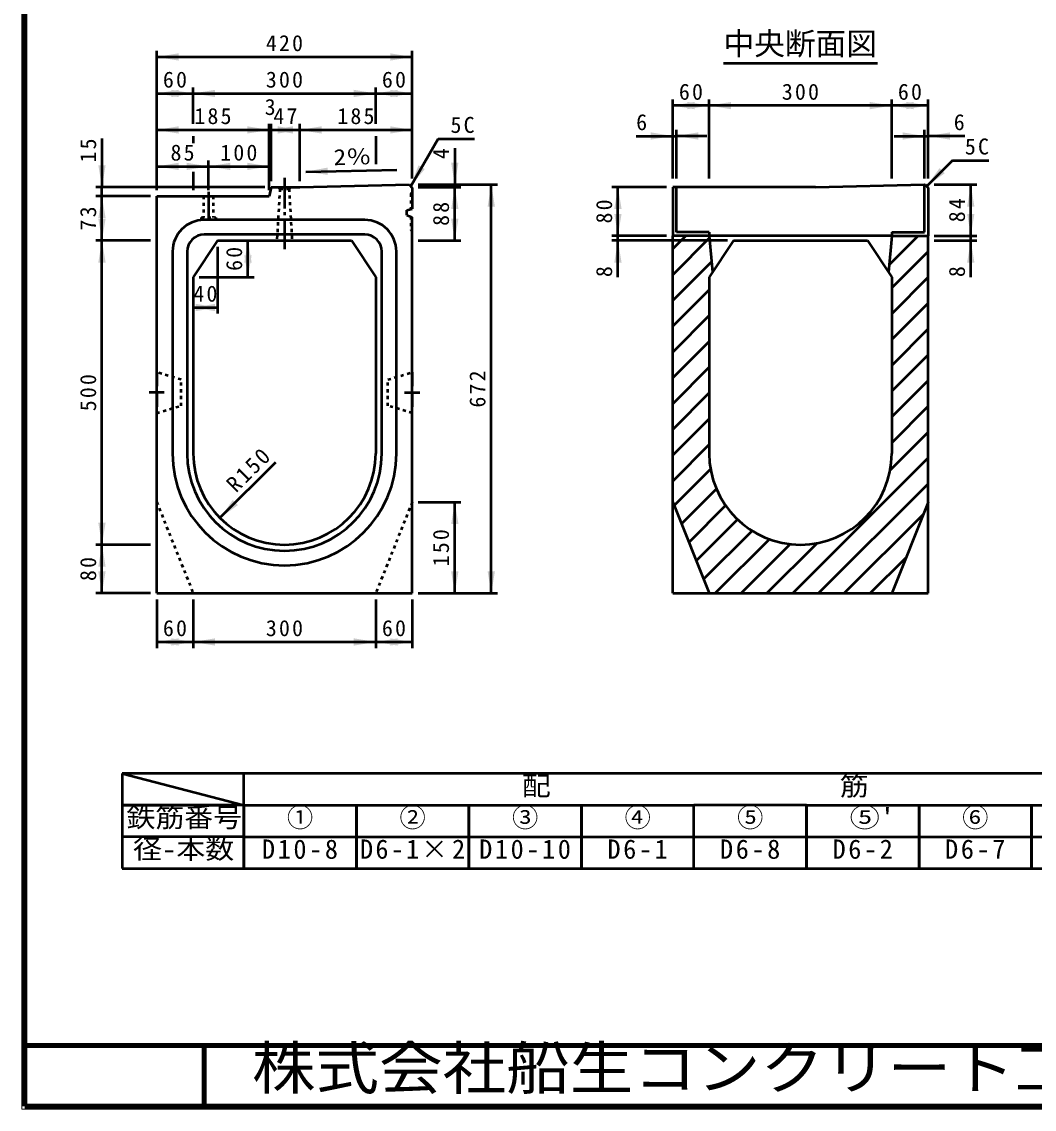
# Model space of a CAD drawing. Units: millimetres, scale not verified. Extents: x 100 to 4105, y 100 to 2870.
# Drawn here: x 100 to 1764, y 100 to 1888 of the extents above; entities that cross this region are included whole.
import ezdxf
from ezdxf.enums import TextEntityAlignment as Align

# ---------------------------------------------------------------- set-up
doc = ezdxf.new("R2010")
doc.units = ezdxf.units.MM
doc.header["$LTSCALE"] = 5
for name, pattern in [('USER1', [2.2, 1, -1.2]), ('USER2', [6.847826, 4.565218, -2.282608]), ('USER3', [13.4, 10, -1.2, 1, -1.2])]:
    doc.linetypes.add(name, pattern=pattern)
doc.layers.add('V-nasSTD', color=7, linetype='Continuous', lineweight=50)
doc.styles.add('ＭＳ ゴシック', font='')
doc.styles.get('ＭＳ ゴシック').set_extended_font_data('MS Gothic')

msp = doc.modelspace()

# ---------------------------------------------------------------- hatches: boundary and pattern name
at = {"layer": 'V-nasSTD'}
for points in [[(357.853, 1836.4), (321.853, 1830.4), (357.853, 1824.4)], [(705.853, 1824.4), (741.853, 1830.4), (705.853, 1836.4)], [(357.853, 1776.4), (321.853, 1770.4), (357.853, 1764.4)], [(345.853, 1764.4), (381.853, 1770.4), (345.853, 1776.4)], [(417.853, 1776.4), (381.853, 1770.4), (417.853, 1764.4)], [(645.853, 1764.4), (681.853, 1770.4), (645.853, 1776.4)], [(717.853, 1776.4), (681.853, 1770.4), (717.853, 1764.4)], [(705.853, 1764.4), (741.853, 1770.4), (705.853, 1776.4)], [(1206.049, 1744.4), (1170.049, 1750.4), (1206.049, 1756.4)], [(1194.049, 1756.4), (1230.049, 1750.4), (1194.049, 1744.4)], [(1266.049, 1744.4), (1230.049, 1750.4), (1266.049, 1756.4)], [(1494.049, 1756.4), (1530.049, 1750.4), (1494.049, 1744.4)], [(1566.049, 1744.4), (1530.049, 1750.4), (1566.049, 1756.4)], [(1554.049, 1756.4), (1590.049, 1750.4), (1554.049, 1744.4)], [(357.853, 1716.4), (321.853, 1710.4), (357.853, 1704.4)], [(470.853, 1704.4), (506.853, 1710.4), (470.853, 1716.4)], [(545.853, 1716.4), (509.853, 1710.4), (545.853, 1704.4)], [(520.853, 1704.4), (556.853, 1710.4), (520.853, 1716.4)], [(592.853, 1716.4), (556.853, 1710.4), (592.853, 1704.4)], [(705.853, 1704.4), (741.853, 1710.4), (705.853, 1716.4)], [(1134.049, 1694.4), (1170.049, 1700.4), (1134.049, 1706.4)], [(1212.049, 1694.4), (1176.049, 1700.4), (1212.049, 1706.4)], [(1548.049, 1706.4), (1584.049, 1700.4), (1548.049, 1694.4)], [(1626.049, 1694.4), (1590.049, 1700.4), (1626.049, 1706.4)], [(237.853, 1652.4), (231.853, 1616.4), (225.853, 1652.4)], [(357.853, 1656.4), (321.853, 1650.4), (357.853, 1644.4)], [(370.853, 1644.4), (406.853, 1650.4), (370.853, 1656.4)], [(442.853, 1656.4), (406.853, 1650.4), (442.853, 1644.4)], [(470.853, 1644.4), (506.853, 1650.4), (470.853, 1656.4)], [(602.743, 1648.496), (566.881, 1641.719), (603.003, 1636.499)], [(752.157, 1652.077), (739.353, 1617.9), (762.549, 1646.077)], [(805.853, 1656.4), (811.853, 1620.4), (817.853, 1656.4)], [(1608.763, 1647.599), (1587.549, 1617.9), (1617.248, 1639.113)], [(817.853, 1580.4), (811.853, 1616.4), (805.853, 1580.4)], [(877.853, 1584.4), (871.853, 1620.4), (865.853, 1584.4)], [(1074.049, 1580.4), (1080.049, 1616.4), (1086.049, 1580.4)], [(1654.049, 1584.4), (1660.049, 1620.4), (1666.049, 1584.4)], [(225.853, 1565.4), (231.853, 1601.4), (237.853, 1565.4)], [(237.853, 1564.4), (231.853, 1528.4), (225.853, 1564.4)], [(805.853, 1564.4), (811.853, 1528.4), (817.853, 1564.4)], [(1086.049, 1572.4), (1080.049, 1536.4), (1074.049, 1572.4)], [(1666.049, 1572.4), (1660.049, 1536.4), (1654.049, 1572.4)], [(237.853, 1492.4), (231.853, 1528.4), (225.853, 1492.4)], [(477.853, 1492.4), (471.853, 1528.4), (465.853, 1492.4)], [(1074.049, 1492.4), (1080.049, 1528.4), (1086.049, 1492.4)], [(1654.049, 1492.4), (1660.049, 1528.4), (1666.049, 1492.4)], [(465.853, 1504.4), (471.853, 1468.4), (477.853, 1504.4)], [(417.853, 1424.4), (381.853, 1418.4), (417.853, 1412.4)], [(385.853, 1412.4), (421.853, 1418.4), (385.853, 1424.4)], [(447, 1102.033), (425.787, 1072.334), (455.485, 1093.547)], [(817.853, 1062.4), (811.853, 1098.4), (805.853, 1062.4)], [(225.853, 1064.4), (231.853, 1028.4), (237.853, 1064.4)], [(237.853, 992.4), (231.853, 1028.4), (225.853, 992.4)], [(225.853, 984.4), (231.853, 948.4), (237.853, 984.4)], [(805.853, 984.4), (811.853, 948.4), (817.853, 984.4)], [(865.853, 984.4), (871.853, 948.4), (877.853, 984.4)], [(357.853, 874.4), (321.853, 868.4), (357.853, 862.4)], [(345.853, 862.4), (381.853, 868.4), (345.853, 874.4)], [(417.853, 874.4), (381.853, 868.4), (417.853, 862.4)], [(645.853, 862.4), (681.853, 868.4), (645.853, 874.4)], [(717.853, 874.4), (681.853, 868.4), (717.853, 862.4)], [(705.853, 862.4), (741.853, 868.4), (705.853, 874.4)]]:
    msp.add_hatch(color=256, dxfattribs=at).paths.add_polyline_path(points)

# ---------------------------------------------------------------- linework, layer by layer
at = {"layer": 'V-nasSTD', "lineweight": 100}
for p, q in [((105, 2865), (105, 105)), ((105, 205), (4100, 205)), ((400, 205), (400, 105)), ((105, 105), (4100, 105))]:
    msp.add_line(p, q, dxfattribs=at)
at = {"layer": 'V-nasSTD'}
for p, q in [((321.853, 1611.4), (321.853, 1840.4)), ((321.853, 1830.4), (741.853, 1830.4)), ((741.853, 1630.4), (741.853, 1840.4)), ((1253.646, 1820.4), (1506.453, 1820.4)), ((381.853, 1720.4), (381.853, 1780.4)), ((681.853, 1720.4), (681.853, 1780.4)), ((321.853, 1770.4), (381.853, 1770.4)), ((381.853, 1770.4), (681.853, 1770.4)), ((681.853, 1770.4), (741.853, 1770.4)), ((1170.049, 1630.4), (1170.049, 1760.4)), ((1230.049, 1630.4), (1230.049, 1760.4)), ((1530.049, 1630.4), (1530.049, 1760.4)), ((1590.049, 1630.4), (1590.049, 1760.4)), ((1230.049, 1750.4), (1170.049, 1750.4)), ((1530.049, 1750.4), (1230.049, 1750.4)), ((1590.049, 1750.4), (1530.049, 1750.4)), ((506.853, 1611.4), (506.853, 1720.4)), ((509.853, 1626.4), (509.853, 1720.4)), ((556.853, 1626.4), (556.853, 1720.4)), ((321.853, 1710.4), (506.853, 1710.4)), ((381.853, 1700.4), (381.853, 1688.4)), ((506.853, 1710.4), (509.853, 1710.4)), ((509.853, 1710.4), (556.853, 1710.4)), ((556.853, 1710.4), (741.853, 1710.4)), ((681.853, 1700.001), (681.853, 1654.001)), ((1110.049, 1700.4), (1170.049, 1700.4)), ((1170.049, 1700.4), (1176.049, 1700.4)), ((1176.049, 1630.4), (1176.049, 1710.4)), ((1226.049, 1700.4), (1176.049, 1700.4)), ((1534.049, 1700.4), (1584.049, 1700.4)), ((1584.049, 1630.4), (1584.049, 1710.4)), ((1584.049, 1700.4), (1590.049, 1700.4)), ((1650.049, 1700.4), (1590.049, 1700.4)), ((231.853, 1696.4), (231.853, 1616.4)), ((784.353, 1695.842), (739.353, 1617.9)), ((784.353, 1695.842), (844.353, 1695.842)), ((811.853, 1680.4), (811.853, 1620.4)), ((321.853, 1650.4), (406.853, 1650.4)), ((406.853, 1611.4), (406.853, 1660.4)), ((406.853, 1650.4), (506.853, 1650.4)), ((1629.976, 1660.327), (1587.549, 1617.9)), ((1629.976, 1660.327), (1689.976, 1660.327)), ((381.853, 1641.4), (381.853, 1611.4)), ((566.881, 1641.719), (716.846, 1644.962)), ((499.853, 1616.4), (221.853, 1616.4)), ((231.853, 1601.4), (231.853, 1616.4)), ((509.853, 1616.4), (506.853, 1601.4)), ((509.853, 1616.4), (556.853, 1616.4)), ((556.853, 1616.4), (736.853, 1620.4)), ((736.853, 1620.4), (741.853, 1615.4)), ((741.853, 1615.4), (741.853, 1580.415)), ((751.853, 1620.4), (881.853, 1620.4)), ((751.853, 1616.4), (821.853, 1616.4)), ((811.853, 1528.4), (811.853, 1616.4)), ((871.853, 948.4), (871.853, 1620.4)), ((1160.049, 1616.4), (1070.049, 1616.4)), ((1080.049, 1536.4), (1080.049, 1616.4)), ((1405.049, 1616.4), (1170.049, 1616.4)), ((1170.049, 1616.4), (1170.049, 1536.4)), ((1176.049, 1542.4), (1176.049, 1616.4)), ((1405.049, 1616.4), (1584.049, 1620.4)), ((1584.049, 1542.4), (1584.049, 1620.4)), ((1584.049, 1620.4), (1585.049, 1620.4)), ((1585.049, 1620.4), (1590.049, 1615.4)), ((1590.049, 1615.4), (1590.049, 1536.4)), ((1600.049, 1620.4), (1670.049, 1620.4)), ((1660.049, 1536.4), (1660.049, 1620.4)), ((311.853, 1601.4), (221.853, 1601.4)), ((231.853, 1528.4), (231.853, 1601.4)), ((321.853, 948.4), (321.853, 1601.4)), ((321.853, 1601.4), (506.853, 1601.4)), ((732.853, 1578.4), (741.853, 1580.415)), ((732.853, 1570.4), (732.853, 1578.4)), ((663.853, 1562.4), (399.853, 1562.4)), ((732.853, 1570.4), (741.853, 1567.042)), ((741.853, 948.4), (741.853, 1567.042)), ((663.853, 1538.4), (399.853, 1538.4)), ((1230.049, 1542.4), (1176.049, 1542.4)), ((1230.049, 1542.4), (1230.049, 1536.4)), ((1530.049, 1542.4), (1584.049, 1542.4)), ((1530.049, 1542.4), (1530.049, 1536.4)), ((311.853, 1528.4), (221.853, 1528.4)), ((231.853, 1028.4), (231.853, 1528.4)), ((421.853, 1528.4), (381.853, 1468.4)), ((421.853, 1528.4), (641.853, 1528.4)), ((471.853, 1468.4), (471.853, 1528.4)), ((641.853, 1528.4), (681.853, 1468.4)), ((751.853, 1528.4), (821.853, 1528.4)), ((1160.049, 1536.4), (1070.049, 1536.4)), ((1260.049, 1528.4), (1070.049, 1528.4)), ((1080.049, 1528.4), (1080.049, 1536.4)), ((1080.049, 1468.4), (1080.049, 1528.4)), ((1170.049, 948.4), (1170.049, 1536.4)), ((1230.049, 1536.4), (1170.049, 1536.4)), ((1191.651, 1536.4), (1170.049, 1514.798)), ((1230.373, 1532.696), (1170.049, 1472.372)), ((1229.036, 1536.4), (1230.147, 1535.29)), ((1230.049, 1536.4), (1235.308, 1476.289)), ((1530.049, 1536.4), (1230.049, 1536.4)), ((1270.049, 1528.4), (1230.049, 1468.4)), ((1270.049, 1528.4), (1490.049, 1528.4)), ((1490.049, 1528.4), (1530.049, 1468.4)), ((1530.049, 1536.4), (1524.79, 1476.289)), ((1573.489, 1536.4), (1525.885, 1488.796)), ((1530.049, 1536.4), (1590.049, 1536.4)), ((1590.049, 948.4), (1590.049, 1536.4)), ((1600.049, 1536.4), (1670.049, 1536.4)), ((1600.049, 1528.4), (1670.049, 1528.4)), ((1660.049, 1528.4), (1660.049, 1536.4)), ((1660.049, 1468.4), (1660.049, 1528.4)), ((347.853, 1510.4), (347.853, 1178.4)), ((371.853, 1510.4), (371.853, 1178.4)), ((421.853, 1518.4), (421.853, 1408.4)), ((691.853, 1178.4), (691.853, 1510.4)), ((715.853, 1178.4), (715.853, 1510.4)), ((1590.049, 1510.534), (1530.049, 1450.534)), ((1233.787, 1493.683), (1170.049, 1429.946)), ((381.853, 1468.4), (381.853, 1178.4)), ((391.853, 1468.4), (481.853, 1468.4)), ((681.853, 1468.4), (681.853, 1178.4)), ((1230.049, 1468.4), (1230.049, 1178.4)), ((1530.049, 1468.4), (1530.049, 1178.4)), ((1590.049, 1468.108), (1530.049, 1408.108)), ((1230.049, 1447.519), (1170.049, 1387.519)), ((381.853, 1418.4), (421.853, 1418.4)), ((1590.049, 1425.681), (1530.049, 1365.681)), ((1230.049, 1405.093), (1170.049, 1345.093)), ((1590.049, 1383.255), (1530.049, 1323.255)), ((1230.049, 1362.666), (1170.049, 1302.666)), ((1530.049, 1280.829), (1590.049, 1340.829)), ((1230.049, 1320.24), (1170.049, 1260.24)), ((1530.049, 1238.402), (1590.049, 1298.402)), ((1230.049, 1277.814), (1170.049, 1217.814)), ((1530.049, 1195.976), (1590.049, 1255.976)), ((1230.049, 1235.387), (1170.049, 1175.387)), ((1527.531, 1151.031), (1590.049, 1213.549)), ((1230.049, 1192.961), (1170.049, 1132.961)), ((425.787, 1072.334), (517.711, 1164.258)), ((1367.327, 948.4), (1590.049, 1171.123)), ((1232.26, 1152.745), (1172.297, 1092.782)), ((1409.753, 948.4), (1590.049, 1128.697)), ((1241.902, 1119.96), (1184.419, 1062.477)), ((751.853, 1098.4), (821.853, 1098.4)), ((811.853, 948.4), (811.853, 1098.4)), ((1170.049, 1098.4), (1230.049, 948.4)), ((1256.994, 1092.626), (1196.54, 1032.173)), ((1590.049, 1098.4), (1530.049, 948.4)), ((1452.179, 948.4), (1581.963, 1078.184)), ((1276.587, 1069.793), (1208.662, 1001.868)), ((1220.784, 971.563), (1300.471, 1051.25)), ((1240.047, 948.4), (1329.001, 1037.354)), ((311.853, 1028.4), (221.853, 1028.4)), ((231.853, 948.4), (231.853, 1028.4)), ((1282.474, 948.4), (1363.401, 1029.327)), ((1324.9, 948.4), (1407.418, 1030.918)), ((1494.606, 948.4), (1553.678, 1007.473)), ((311.853, 948.4), (221.853, 948.4)), ((321.853, 948.4), (741.853, 948.4)), ((751.853, 948.4), (881.853, 948.4)), ((1170.049, 948.4), (1590.049, 948.4)), ((321.853, 938.4), (321.853, 858.4)), ((381.853, 938.4), (381.853, 858.4)), ((681.853, 938.4), (681.853, 858.4)), ((741.853, 938.4), (741.853, 858.4)), ((321.853, 868.4), (381.853, 868.4)), ((381.853, 868.4), (681.853, 868.4)), ((681.853, 868.4), (741.853, 868.4)), ((265, 652), (265, 600)), ((465, 652), (265, 652)), ((265, 652), (465, 600)), ((465, 600), (465, 652)), ((650, 652), (465, 652)), ((835, 652), (650, 652)), ((1020, 652), (835, 652)), ((1205, 652), (1020, 652)), ((1390, 652), (1205, 652)), ((1575, 652), (1390, 652)), ((1760, 652), (1575, 652)), ((1945, 652), (1760, 652)), ((265, 600), (430, 600)), ((265, 600), (265, 548)), ((465, 600), (265, 600)), ((465, 600), (650, 600)), ((465, 548), (465, 600)), ((465, 600), (465, 548)), ((650, 600), (835, 600)), ((650, 548), (650, 600)), ((650, 600), (650, 548)), ((835, 600), (1020, 600)), ((835, 548), (835, 600)), ((835, 600), (835, 548)), ((1020, 600), (1205, 600)), ((1020, 548), (1020, 600)), ((1020, 600), (1020, 548)), ((1390, 600), (1205, 600)), ((1205, 548), (1205, 600)), ((1390, 548), (1390, 600)), ((1390, 600), (1575, 600)), ((1390, 548), (1390, 600)), ((1390, 600), (1390, 548)), ((1575, 548), (1575, 600)), ((1575, 548), (1575, 600)), ((1575, 600), (1760, 600)), ((1575, 548), (1575, 600)), ((1575, 600), (1575, 548)), ((1760, 548), (1760, 600)), ((1760, 600), (1945, 600)), ((1760, 548), (1760, 600)), ((1760, 600), (1760, 548)), ((265, 548), (265, 496)), ((465, 548), (265, 548)), ((465, 548), (650, 548)), ((465, 496), (465, 548)), ((465, 548), (465, 496)), ((650, 548), (835, 548)), ((650, 496), (650, 548)), ((650, 548), (650, 496)), ((835, 548), (1020, 548)), ((835, 496), (835, 548)), ((835, 548), (835, 496)), ((1020, 548), (1205, 548)), ((1020, 496), (1020, 548)), ((1020, 548), (1020, 496)), ((1205, 548), (1390, 548)), ((1205, 496), (1205, 548)), ((1390, 496), (1390, 548)), ((1390, 548), (1575, 548)), ((1390, 496), (1390, 548)), ((1390, 548), (1390, 496)), ((1575, 496), (1575, 548)), ((1575, 496), (1575, 548)), ((1575, 548), (1760, 548)), ((1575, 496), (1575, 548)), ((1575, 548), (1575, 496)), ((1760, 496), (1760, 548)), ((1760, 548), (1945, 548)), ((1760, 496), (1760, 548)), ((1760, 548), (1760, 496)), ((265, 496), (465, 496)), ((465, 496), (650, 496)), ((650, 496), (835, 496)), ((835, 496), (1020, 496)), ((1020, 496), (1205, 496)), ((1205, 496), (1390, 496)), ((1390, 496), (1575, 496)), ((1575, 496), (1760, 496)), ((1760, 496), (1945, 496))]:
    msp.add_line(p, q, dxfattribs=at)
at = {"layer": 'V-nasSTD', "linetype": 'USER3'}
for p, q in [((531.853, 1631.4), (531.853, 1513.4)), ((406.853, 1608.4), (406.853, 1563.4)), ((334.353, 1278.4), (309.353, 1278.4)), ((729.353, 1278.4), (754.353, 1278.4))]:
    msp.add_line(p, q, dxfattribs=at)
at = {"layer": 'V-nasSTD', "linetype": 'USER1'}
for p, q in [((524.353, 1613.4), (519.353, 1528.4)), ((524.353, 1613.4), (521.353, 1616.4)), ((524.353, 1613.4), (539.353, 1613.4)), ((539.353, 1613.4), (542.353, 1616.4)), ((539.353, 1613.4), (544.353, 1528.4)), ((398.853, 1601.4), (398.853, 1566.4)), ((414.853, 1601.4), (414.853, 1566.4)), ((739.553, 1605.4), (741.853, 1607.7)), ((739.553, 1605.4), (739.553, 1579.9)), ((394.853, 1566.4), (418.853, 1566.4)), ((394.853, 1566.4), (394.853, 1563.4)), ((394.853, 1563.4), (418.853, 1563.4)), ((418.853, 1566.4), (418.853, 1563.4)), ((739.553, 1567.9), (739.553, 1545.4)), ((739.553, 1545.4), (741.853, 1543.1)), ((361.853, 1299.9), (321.853, 1311.9)), ((701.853, 1299.9), (741.853, 1311.9)), ((361.853, 1256.9), (361.853, 1299.9)), ((701.853, 1256.9), (701.853, 1299.9)), ((321.853, 1244.9), (361.853, 1256.9)), ((741.853, 1244.9), (701.853, 1256.9)), ((321.853, 1098.4), (381.853, 948.4)), ((741.853, 1098.4), (681.853, 948.4))]:
    msp.add_line(p, q, dxfattribs=at)
at = {"layer": 'V-nasSTD', "linetype": 'USER2'}
for p, q in [((321.853, 1311.9), (321.853, 1244.9)), ((741.853, 1311.9), (741.853, 1244.9))]:
    msp.add_line(p, q, dxfattribs=at)
at = {"layer": 'V-nasSTD', "lineweight": 13}
msp.add_lwpolyline([(100, 100), (100, 2870), (4105, 2870), (4105, 100)], close=True, dxfattribs=at)
at = {"layer": 'V-nasSTD'}
for centre, radius, start, end in [((399.853, 1510.4), 52, 90, 180), ((663.853, 1510.4), 52, 0, 90), ((399.853, 1510.4), 28, 90, 180), ((663.853, 1510.4), 28, 0, 90), ((531.853, 1178.4), 184, 180, 270), ((531.853, 1178.4), 160, 180, 270), ((531.853, 1178.4), 150, 180, 270), ((531.853, 1178.4), 150, 270, 0), ((531.853, 1178.4), 184, 270, 0), ((531.853, 1178.4), 160, 270, 0), ((1380.049, 1178.4), 150, 180, 270), ((1380.049, 1178.4), 150, 270, 0)]:
    msp.add_arc(centre, radius, start, end, dxfattribs=at)

# ---------------------------------------------------------------- texts
at = {"layer": 'V-nasSTD', "style": 'ＭＳ ゴシック'}
for s, height, p in [('中央断面図', 36.95, (1253.646, 1870.8)), ('3', 26.39, (499.353, 1761.4)), ('6', 26.39, (1110.049, 1736.4)), ('6', 26.39, (1632.049, 1736.4)), ('①', 31.67, (535.9, 595.6)), ('②', 31.67, (720.9, 595.6)), ('③', 31.67, (905.9, 595.6)), ('④', 31.67, (1090.9, 595.6)), ('⑤', 31.67, (1275.9, 595.6)), ('⑥', 31.67, (1645.9, 595.6))]:
    msp.add_text(s, height=height, dxfattribs=at).set_placement(p, align=Align.TOP_LEFT)
at = {"layer": 'V-nasSTD', "style": 'ＭＳ ゴシック', "width": 1.15}
msp.add_text('2％', height=26.39, rotation=1.239, dxfattribs=at).set_placement((612.292, 1678.71), align=Align.TOP_LEFT)
at = {"layer": 'V-nasSTD', "style": 'ＭＳ ゴシック'}
for s, p in [('4', (775.853, 1662.4)), ('8', (1044.049, 1468.4)), ('8', (1624.049, 1468.4))]:
    msp.add_text(s, height=26.39, rotation=90, dxfattribs=at).set_placement(p, align=Align.TOP_LEFT)
for s, height, width, p in [('配\u3000\u3000\u3000\u3000\u3000\u3000\u3000\u3000\u3000\u3000筋', 31.67, 1.1, (922.04, 647.6)), ('鉄筋番号', 31.67, 1.1, (272.12, 595.6)), ("⑤'", 31.67, 1.15, (1460.9, 595.6)), ('径-本数', 31.67, 1.1, (282.92, 543.6)), ('株式会社船生コンクリート工業', 69.65, 1.1, (478.279, 202.55))]:
    msp.add_text(s, height=height, dxfattribs=dict(at, width=width)).set_placement(p, align=Align.TOP_LEFT)
at = {"layer": 'V-nasSTD', "attachment_point": 1, "style": 'ＭＳ ゴシック'}
for s, insert, char_height in [('\\T1.2;420', (501.253, 1866.4), 26.39), ('\\T1.2;60', (332.053, 1806.4), 26.39), ('\\T1.2;300', (501.253, 1806.4), 26.39), ('\\T1.2;60', (692.053, 1806.4), 26.39), ('\\T1.2;60', (1180.249, 1786.4), 26.39), ('\\T1.2;300', (1349.449, 1786.4), 26.39), ('\\T1.2;60', (1540.249, 1786.4), 26.39), ('\\T1.2;185', (383.753, 1746.4), 26.39), ('\\T1.2;47', (513.553, 1746.4), 26.39), ('\\T1.2;185', (618.753, 1746.4), 26.39), ('\\T1.2;5C', (804.753, 1731.842), 26.39), ('\\T1.2;85', (344.553, 1686.4), 26.39), ('\\T1.2;100', (426.253, 1686.4), 26.39), ('\\T1.2;5C', (1650.376, 1696.327), 26.39), ('\\T1.2;40', (382.053, 1454.4), 26.39), ('\\T1.2;60', (332.053, 904.4), 26.39), ('\\T1.2;300', (501.253, 904.4), 26.39), ('\\T1.2;60', (692.053, 904.4), 26.39), ('\\T1.2;D10-8', (494.86, 543.6), 31.67), ('\\T1.17;D6-1×2', (656.1, 543.6), 31.67), ('\\T1.2;D10-10', (851.9, 543.6), 31.67), ('\\T1.2;D6-1', (1062.82, 543.6), 31.67), ('\\T1.2;D6-8', (1247.82, 543.6), 31.67), ('\\T1.2;D6-2', (1432.82, 543.6), 31.67), ('\\T1.2;D6-7', (1617.82, 543.6), 31.67)]:
    msp.add_mtext(s, dxfattribs=dict(at, insert=insert, char_height=char_height))
at = {"layer": 'V-nasSTD', "char_height": 26.39, "attachment_point": 1, "style": 'ＭＳ ゴシック'}
for s, insert, rotation in [('\\T1.2;15', (195.853, 1656.8), 90), ('\\T1.2;80', (1044.049, 1556.6), 90), ('\\T1.2;84', (1624.049, 1558.6), 90), ('\\T1.2;73', (195.853, 1545.1), 90), ('\\T1.2;88', (775.853, 1552.6), 90), ('\\T1.2;60', (435.853, 1478.6), 90), ('\\T1.2;500', (195.853, 1247.8), 90), ('\\T1.2;672', (835.853, 1253.8), 90), ('\\T1.2;R150', (433.706, 1131.165), 45), ('\\T1.2;150', (775.853, 992.8), 90), ('\\T1.2;80', (195.853, 968.6), 90)]:
    msp.add_mtext(s, dxfattribs=dict(at, insert=insert, rotation=rotation))

doc.saveas('drawing.dxf')
